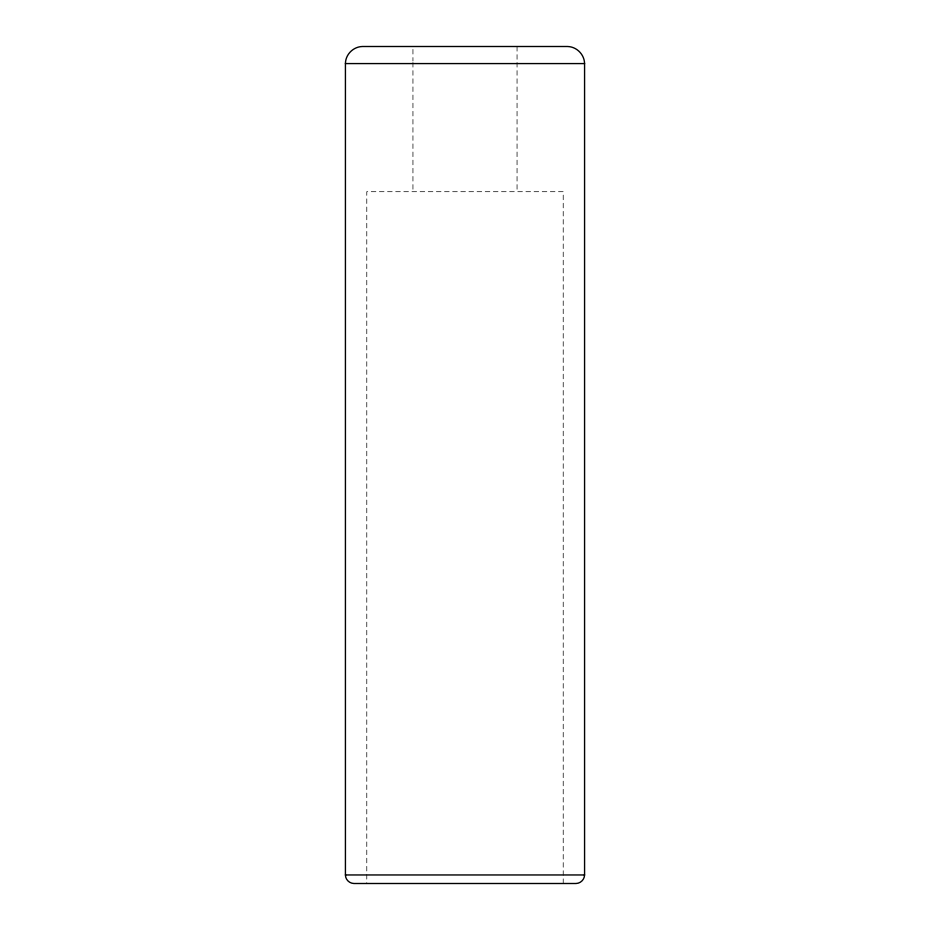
<?xml version="1.0" encoding="UTF-8"?>
<svg xmlns="http://www.w3.org/2000/svg" width="930" height="930" viewBox="0 0 930 930"><rect width="100%" height="100%" fill="white"/><g stroke="black" fill="none" stroke-linecap="round" stroke-linejoin="round"><path stroke-width="0.7" stroke-dasharray="4.65 3.49" d="M563.22 883.5L563.22 191.696L366.78 191.696L366.78 883.5M517.057 46.5L517.057 61.02M517.057 62.473L517.057 191.696M412.943 49.406L412.943 61.02M412.943 62.473L412.943 191.696"/><path stroke-width="1.4" d="M345.425 63.577C345.495 54.417 353.33 46.686 362.456 46.5L567.486 46.5C576.635 46.674 584.389 54.44 584.575 63.577L584.575 874.956C584.482 879.536 580.599 883.407 576.03 883.5L353.912 883.5C349.355 883.407 345.402 879.548 345.425 874.956L345.425 63.577L584.575 63.577M345.425 874.956L584.575 874.956"/></g></svg>
